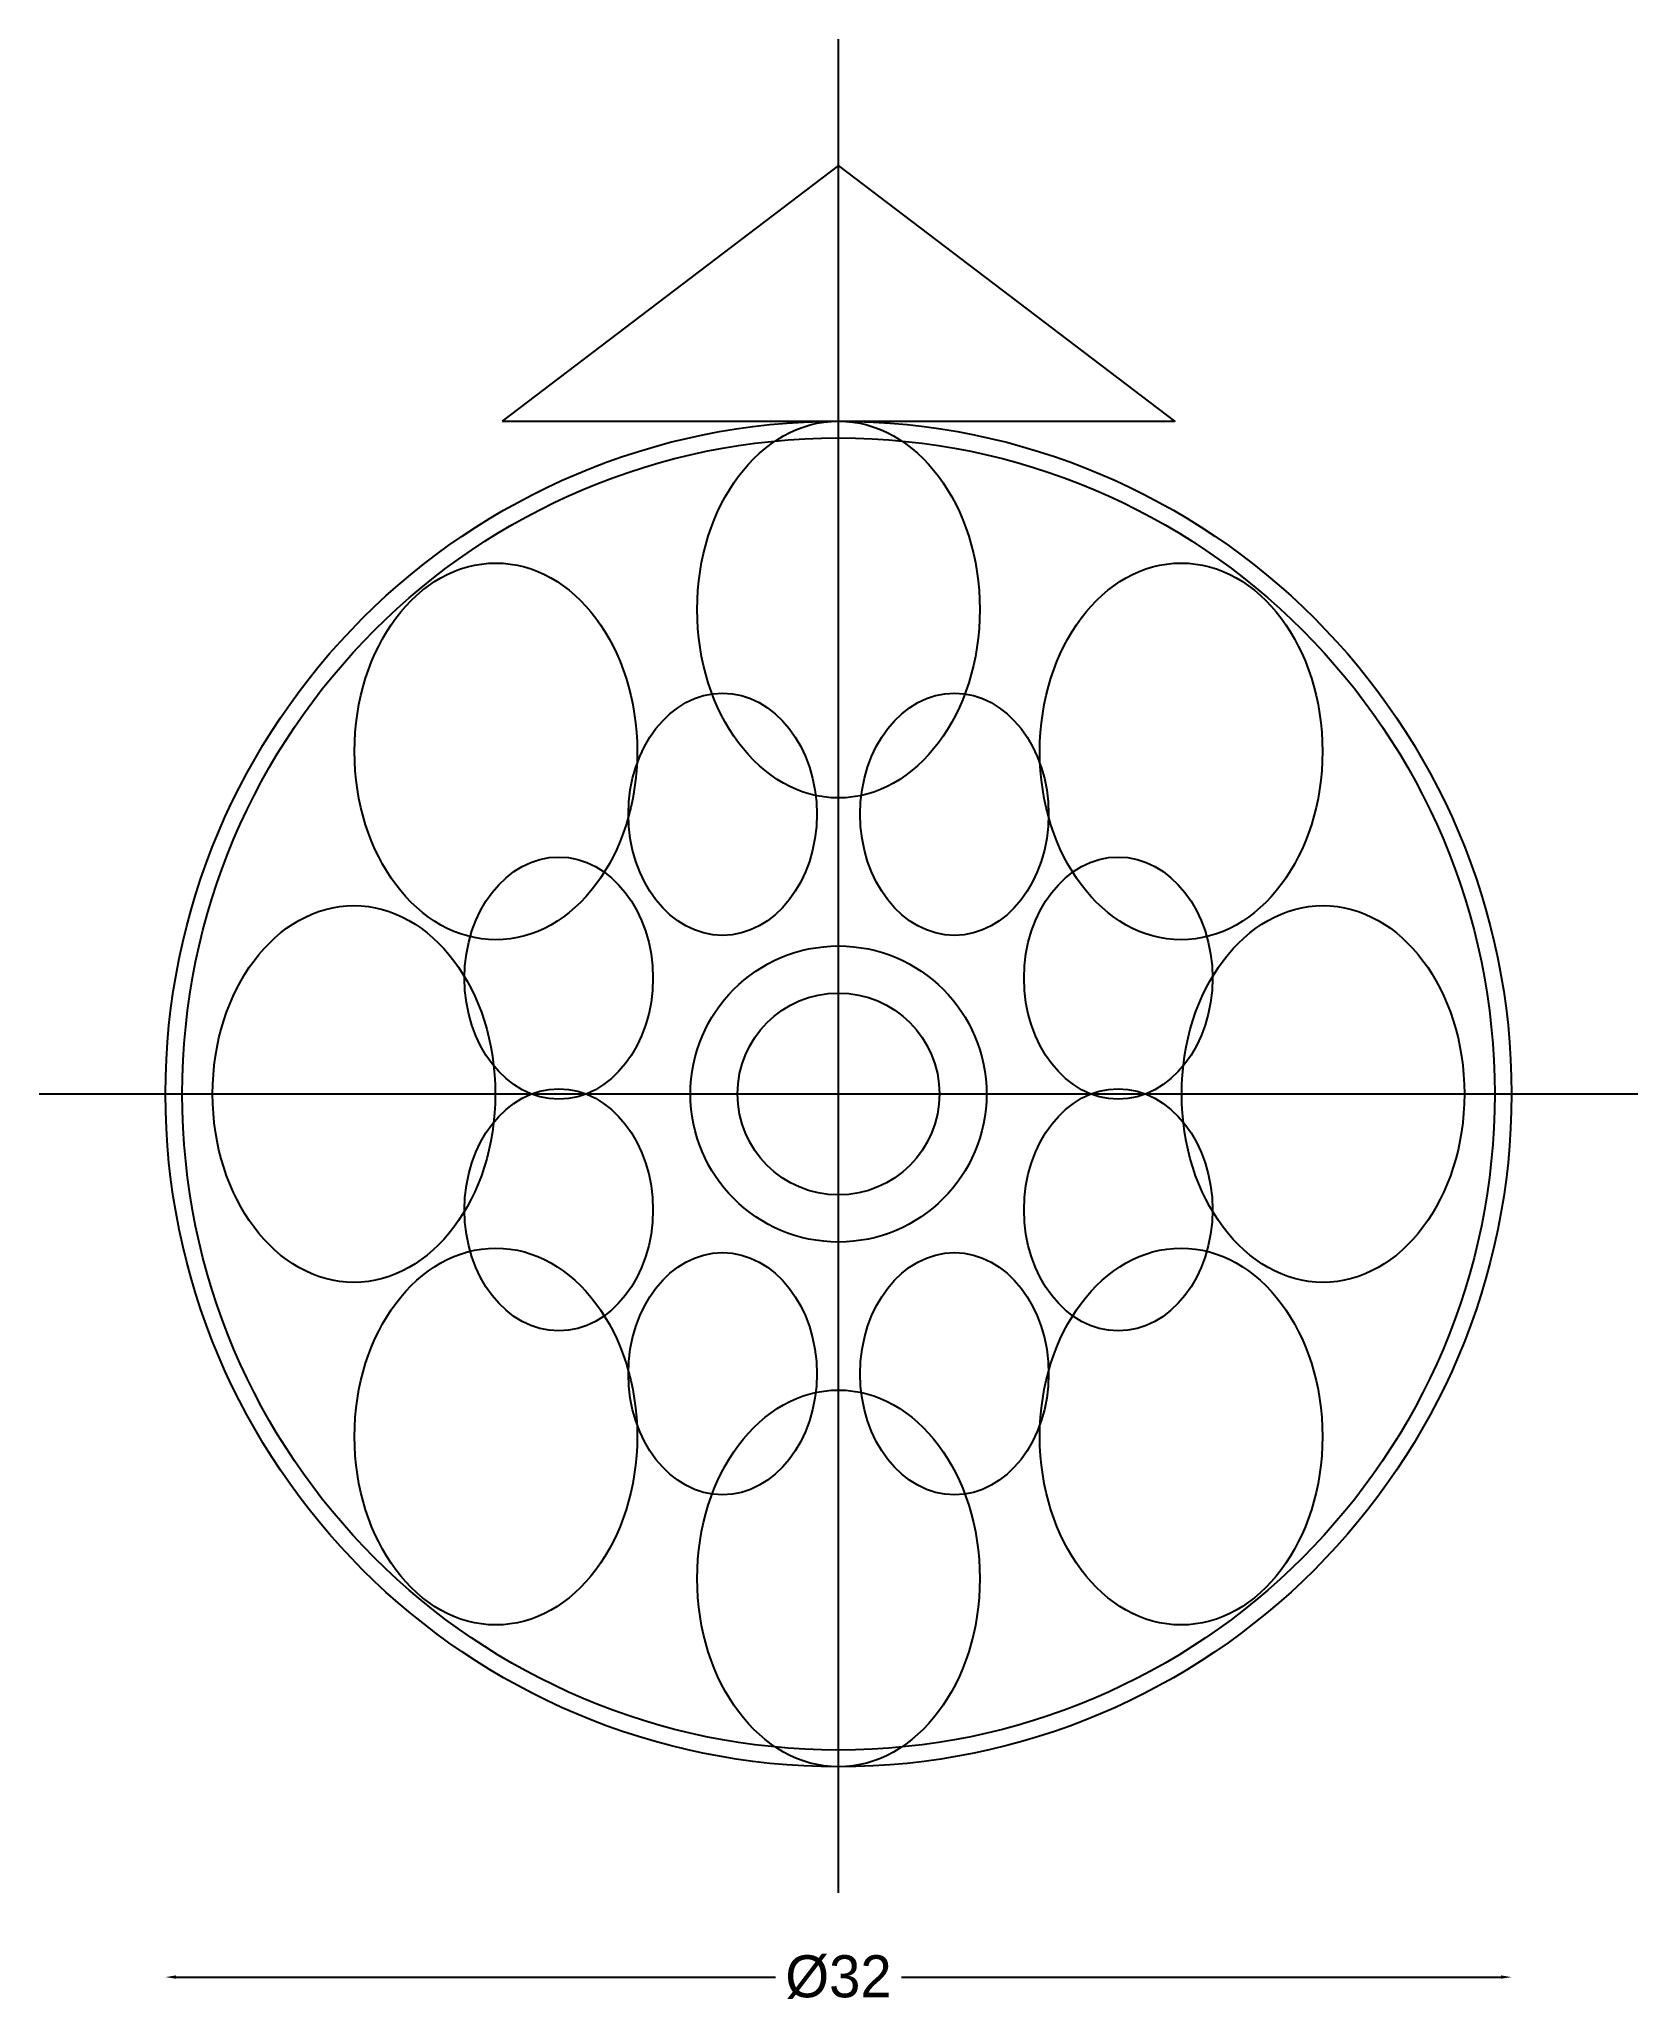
# Model space of a CAD drawing. Header units: millimetres. Extents: x -19 to 19, y -21.7 to 25.1.
import ezdxf

# ---------------------------------------------------------------- set-up
doc = ezdxf.new("R2010")
doc.units = ezdxf.units.MM
for name, color, linetype in [('BAIL', 6, 'Continuous'), ('BEZEL', 5, 'Continuous'), ('BORDER', 2, 'Continuous'), ('CENTRELINE', 1, 'Continuous'), ('DIMENSIONS', 7, 'Continuous'), ('INNER_PETALS', 4, 'Continuous'), ('OUTER_PETALS', 3, 'Continuous')]:
    doc.layers.add(name, color=color, linetype=linetype)
doc.dimstyles.get("Standard").update_dxf_attribs({"dimtxt": 2.5, "dimasz": 2.5, "dimexe": 1.25, "dimexo": 0.625, "dimtad": 1, "dimcen": 2.5, "dimazin": 3, "dimtfac": 1, "dimtmove": 0, "dimatfit": 3})

# ---------------------------------------------------------------- blocks, each defined once
blk = doc.blocks.new('_CLOSEDFILLED')
at = {"color": 0, "linetype": 'BYBLOCK'}
blk.add_solid([(-1, 0.16), (0, 0), (-1, -0.16)], dxfattribs=at)
blk = doc.blocks.new('*D1')
for p, q in [((-16, -21), (-16, -21)), ((-15.75, -21), (-1.5, -21)), ((1.5, -21), (15.75, -21)), ((16, -21), (16, -21))]:
    blk.add_line(p, q)
at = {"layer": 'Defpoints'}
for p in [(-16, -21), (-16, -21), (16, -21)]:
    blk.add_point(p, dxfattribs=at)
at = {"layer": 'DIMENSIONS', "xscale": 0.25, "yscale": 0.25, "rotation": 180}
blk.add_blockref('_CLOSEDFILLED', (-16, -21), dxfattribs=at)
at = {"layer": 'DIMENSIONS', "xscale": 0.25, "yscale": 0.25}
blk.add_blockref('_CLOSEDFILLED', (16, -21), dxfattribs=at)
at = {"layer": 'DIMENSIONS', "insert": (0, -21), "char_height": 1, "attachment_point": 5}
blk.add_mtext('Ø32', dxfattribs=at)

msp = doc.modelspace()

# ---------------------------------------------------------------- linework, layer by layer
at = {"layer": 'BAIL'}
msp.add_lwpolyline([(-8, 16), (8, 16), (0, 22.08), (-8, 16)], close=True, dxfattribs=at)
at = {"layer": 'BEZEL'}
for radius in [3.52, 2.4]:
    msp.add_circle((0, 0), radius, dxfattribs=at)
at = {"layer": 'BORDER'}
for radius in [16, 15.6]:
    msp.add_circle((0, 0), radius, dxfattribs=at)
at = {"layer": 'CENTRELINE'}
for p, q in [((0, -19), (0, 25.08)), ((-19, 0), (19, 0))]:
    msp.add_line(p, q, dxfattribs=at)
at = {"layer": 'INNER_PETALS'}
for centre in [(-2.755, 6.652), (2.755, 6.652), (-6.652, 2.755), (6.652, 2.755), (-6.652, -2.755), (6.652, -2.755), (-2.755, -6.652), (2.755, -6.652)]:
    msp.add_ellipse(centre, major_axis=(0, 2.88), ratio=0.777778, dxfattribs=at)
at = {"layer": 'OUTER_PETALS'}
for centre in [(0, 11.52), (-8.146, 8.146), (8.146, 8.146), (-11.52, 0), (11.52, 0), (-8.146, -8.146), (8.146, -8.146), (0, -11.52)]:
    msp.add_ellipse(centre, major_axis=(0, 4.48), ratio=0.75, dxfattribs=at)

# ---------------------------------------------------------------- dimensions: what is measured, and where the dimension line sits
at = {"layer": 'DIMENSIONS'}
dim = msp.add_linear_dim(base=(-16, -21), p1=(-16, -21), p2=(16, -21), text='Ø32', dimstyle='Standard', dxfattribs=at)
dim.commit()
dim.dimension.update_dxf_attribs({"geometry": '*D1', "text_midpoint": (0, -21)})

doc.saveas('drawing.dxf')
